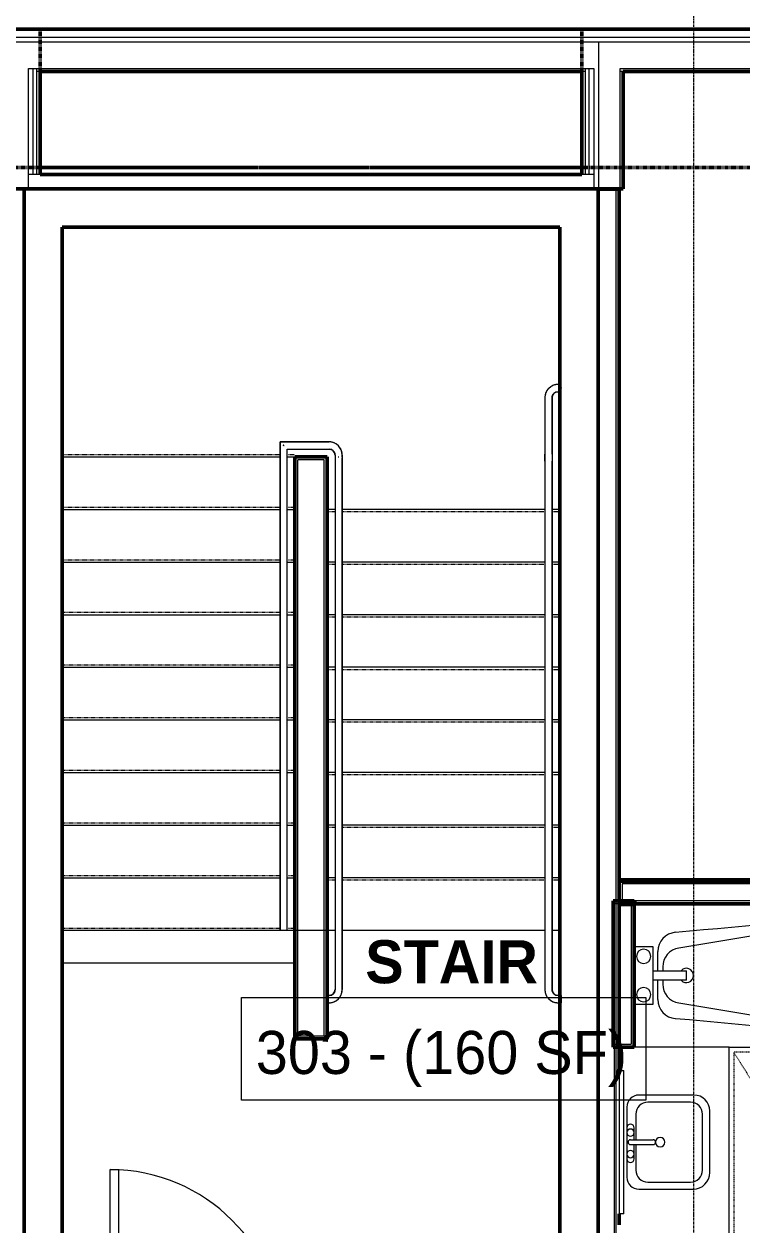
# Model space of a CAD drawing. Header units: inches. Extents: x -4218 to -1830, y 9767 to 12426.
# Drawn here: x -2640.3 to -2490.3, y 11868.6 to 12119.7 of the extents above; entities that cross this region are included whole.
import ezdxf

# ---------------------------------------------------------------- set-up
doc = ezdxf.new("R2010")
doc.units = ezdxf.units.IN
doc.header["$MEASUREMENT"] = 0
for name, pattern in [('Dash', [0.25, 0.125, -0.125]), ('Dash 1_16_', [0.125, 0.0625, -0.0625]), ('Grid Line 1_2_', [0.875, 0.5, -0.125, 0.125, -0.125]), ('Overhead 1_16_', [0.101562, 0.0625, -0.039062])]:
    doc.linetypes.add(name, pattern=pattern)
for name, color, linetype, lineweight in [('0-1', 7, 'Continuous', 5), ('0-2', 253, 'Continuous', 9), ('0-3', 7, 'Continuous', 9), ('A-AREA-IDEN', 2, 'Continuous', 9), ('A-DOOR-1', 7, 'Continuous', 9), ('A-DOOR-2', 50, 'Continuous', 20), ('A-DOOR-FRAM-1', 50, 'Continuous', 20), ('A-FLOR-2', 252, 'Continuous', 9), ('A-FLOR-3', 7, 'Continuous', 9), ('A-FLOR-4', 254, 'Continuous', 9), ('A-FLOR-5', 192, 'Continuous', 9), ('A-FLOR-HRAL-1', 7, 'Continuous', 9), ('A-FLOR-HRAL-2', 252, 'Continuous', 9), ('A-GENM-HDLN-1', 7, 'Dash', 9), ('A-WALL', 113, 'Continuous', 13), ('A-WALL-1', 250, 'Continuous', 50), ('A-WALL-2', 10, 'Continuous', 13), ('A-WALL-3', 254, 'Continuous', 9), ('A-WALL-4', 253, 'Continuous', 9), ('A-WALL-5', 252, 'Continuous', 9), ('A-WALL-6', 7, 'Continuous', 9), ('A-WALL-9', 113, 'Continuous', 50), ('C-PROP-LINE-1', 91, 'Dash 1_16_', 50), ('I-WALL-1', 250, 'Continuous', 50), ('P-SANR-FIXT-1', 7, 'Continuous', 9), ('P-SANR-FIXT-2', 253, 'Continuous', 9), ('P-SANR-FIXT-3', 252, 'Continuous', 9), ('Q-CASE-1', 252, 'Continuous', 9), ('Q-CASE-2', 7, 'Continuous', 9), ('Q-CASE-3', 253, 'Continuous', 9), ('Q-CASE-5', 254, 'Continuous', 9), ('S-GRID-1', 1, 'Grid Line 1_2_', 9), ('S-STRS-1', 252, 'Continuous', 9), ('S-STRS-2', 253, 'Continuous', 9), ('S-STRS-3', 7, 'Continuous', 9), ('S-STRS-4', 7, 'Overhead 1_16_', 9), ('S-STRS-5', 252, 'Overhead 1_16_', 9)]:
    doc.layers.add(name, color=color, linetype=linetype, lineweight=lineweight)
doc.styles.add('Century Gothic', font='ufonts.com_century-gothic.ttf', dxfattribs={"height": 9})
doc.styles.add('Century Gothic_B', font='GOTHICB.TTF', dxfattribs={"height": 9})

# ---------------------------------------------------------------- blocks, each defined once
blk = doc.blocks.new('Bath Tub - Maestro - 60_x30_-V3-BACKGROUND - 3RD FLOOR')
at = {"layer": 'P-SANR-FIXT-1'}
for p, q in [((60, -30), (60, 0)), ((35, -5), (9.35, -9.26)), ((35, -3.5), (51, -3.5)), ((35, -5), (35, -3.5)), ((43, -5), (35, -5)), ((4, -9), (0, -9)), ((4, -14), (4, -9)), ((5, -14), (5, -9.96)), ((57, -9.5), (57, -20.5)), ((49, -19), (49, -11)), ((4, -16), (4, -14)), ((4, -14), (10.94, -14)), ((6, -13.2), (6, -14)), ((10.94, -16), (10.94, -14)), ((4, -21), (4, -16)), ((10.94, -16), (4, -16)), ((5, -20.04), (5, -16)), ((6, -16), (6, -16.8)), ((0, -21), (4, -21)), ((9.35, -20.74), (35, -25)), ((35, -25), (35, -26.5)), ((35, -25), (43, -25)), ((51, -26.5), (35, -26.5)), ((19.88, -30), (60, -30))]:
    blk.add_line(p, q, dxfattribs=at)
at = {"layer": 'P-SANR-FIXT-1', "flags": 128}
for points in [[(8.63, -5.97), (11.56, -5.7), (14.49, -5.42), (17.42, -5.15), (20.35, -4.87), (23.28, -4.6), (26.21, -4.32), (29.14, -4.05), (32.07, -3.77), (35, -3.5)], [(35, -26.5), (32.07, -26.23), (29.14, -25.95), (26.21, -25.68), (23.28, -25.4), (20.35, -25.13), (17.42, -24.85), (14.49, -24.58), (11.56, -24.3), (8.63, -24.03)]]:
    blk.add_lwpolyline(points, dxfattribs=at)
at = {"layer": 'P-SANR-FIXT-1'}
for centre, radius, start, end in [((43, -11), 6, 360, 90), ((51, -9.5), 6, 0, 90), ((9, -9.96), 4, 95.3558, 180), ((2, -11), 1.5, 0, 180), ((10, -13.2), 4, 99.4223, 180), ((2, -11), 1.5, 180, 360), ((10.94, -15), 1.5, 0, 137.9289), ((10.94, -15), 1.5, 222.0711, 360), ((2, -19), 1.5, 0, 180), ((10, -16.8), 4, 180, 260.5777), ((2, -19), 1.5, 180, 360), ((9, -20.04), 4, 180, 264.6442), ((43, -19), 6, 270, 0), ((51, -20.5), 6, 270, 0)]:
    blk.add_arc(centre, radius, start, end, dxfattribs=at)
at = {"layer": 'P-SANR-FIXT-2'}
blk.add_line((0, -9), (0, -21), dxfattribs=at)
at = {"layer": 'P-SANR-FIXT-3'}
for p, q in [((60, 0), (0, 0)), ((0, 0), (0, -9)), ((0, -9), (0, -21)), ((0, -21), (0, -30))]:
    blk.add_line(p, q, dxfattribs=at)
blk = doc.blocks.new('Bath Vanity - Bath Vanity 72_-V4-BACKGROUND - 3RD FLOOR')
at = {"layer": 'Q-CASE-1'}
for p, q in [((36.74, 0), (-35.26, 0)), ((-35.26, 0), (-35.26, -1)), ((36.74, -3.5), (36.74, -1)), ((36.74, -4.12), (36.74, -3.52))]:
    blk.add_line(p, q, dxfattribs=at)
at = {"layer": 'Q-CASE-2'}
for p, q in [((-35.26, -1), (-35.26, -24)), ((36.74, -24), (36.74, -4.12)), ((-35.26, -24), (36.74, -24))]:
    blk.add_line(p, q, dxfattribs=at)
at = {"layer": 'Q-CASE-3'}
blk.add_line((36.74, -1), (36.74, 0), dxfattribs=at)
blk = doc.blocks.new('ADA Clearances - 30_x48_-3054095-BACKGROUND - 3RD FLOOR')
at = {"layer": 'A-GENM-HDLN-1'}
for p, q in [((15, -24), (-15, 24)), ((-15, -24), (15, 24)), ((15, 24), (-15, 24)), ((-15, 24), (-15, -24)), ((15, -24), (15, 24)), ((-15, -24), (15, -24))]:
    blk.add_line(p, q, dxfattribs=at)
blk = doc.blocks.new('M_Sink Vanity-Square - 500 x 440mm-1352614-BACKGROUND - 3RD FLOOR')
at = {"layer": 'P-SANR-FIXT-1'}
for p, q in [((7.96, 7.09), (-6.72, 7.09)), ((7.96, 7.09), (-6.72, 7.09)), ((0.12, 5.22), (-5.22, 5.22)), ((3.62, 7.09), (-2.88, 7.09)), ((-2.88, 5.59), (0.12, 5.59)), ((0.12, 6.33), (0.12, 1.59)), ((1.12, 6.33), (1.12, 1.59)), ((1.12, 5.59), (3.62, 5.59)), ((6.46, 5.22), (1.12, 5.22)), ((-9.22, 4.59), (-9.22, -6.73)), ((-9.22, 4.59), (-9.22, -6.73)), ((-7.72, 2.72), (-7.72, -6.23)), ((8.96, -6.23), (8.96, 2.72)), ((10.46, -6.91), (10.46, 4.59)), ((10.46, -6.91), (10.46, 4.59)), ((-5.22, -8.73), (6.46, -8.73)), ((-5.72, -10.23), (7.14, -10.23)), ((-5.72, -10.23), (7.14, -10.23))]:
    blk.add_line(p, q, dxfattribs=at)
for centre, radius, start, end in [((-6.72, 4.59), 2.5, 90, 180), ((-6.72, 4.59), 2.5, 90, 180), ((-5.22, 2.72), 2.5, 90, 180), ((-2.88, 6.34), 0.75, 90, 270), ((-1.88, 6.34), 0.75, 360, 180), ((-1.88, 6.34), 0.75, 180, 0), ((0.62, 6.33), 0.5, 360, 180), ((2.62, 6.34), 0.75, 360, 180), ((2.62, 6.34), 0.75, 180, 360), ((3.62, 6.34), 0.75, 270, 90), ((6.46, 2.72), 2.5, 0, 90), ((7.96, 4.59), 2.5, 0, 90), ((7.96, 4.59), 2.5, 360, 90), ((0.62, 0.13), 1, 360, 180), ((0.62, 0.13), 1, 180, 0), ((0.62, 1.59), 0.5, 180, 0), ((-5.72, -6.73), 3.5, 180, 270), ((-5.72, -6.73), 3.5, 180, 270), ((-5.22, -6.23), 2.5, 180, 270), ((6.46, -6.23), 2.5, 270, 0), ((7.14, -6.91), 3.32, 270, 360), ((7.14, -6.91), 3.32, 270, 0)]:
    blk.add_arc(centre, radius, start, end, dxfattribs=at)
blk = doc.blocks.new('Basic Wall _ INT - W4BØF - _5_8 GYP - 2X4 WOOD_BATT_ - 5_8 GYP_ - ___-2694719-BACKGROUND - 3RD FLOOR')
at = {"layer": 'A-WALL-4'}
for p, q in [((-2508.87, 11940.94), (-2508.87, 11940.88)), ((-2508.87, 11940.88), (-2508.87, 11940.73)), ((-2508.87, 11940.73), (-2508.87, 11940.66)), ((-2508.87, 11940.55), (-2508.87, 11940.52)), ((-2441.12, 11940.52), (-2438.12, 11940.52)), ((-2404.12, 11940.52), (-2401.12, 11940.52)), ((-2389.37, 11940.88), (-2394.12, 11940.88)), ((-2394.12, 11940.52), (-2389.37, 11940.52))]:
    blk.add_line(p, q, dxfattribs=at)
at = {"layer": 'A-WALL-5'}
for p, q in [((-2441.12, 11940.88), (-2508.87, 11940.88)), ((-2508.87, 11940.52), (-2441.12, 11940.52)), ((-2395.12, 11940.88), (-2401.12, 11940.88)), ((-2401.12, 11940.52), (-2395.12, 11940.52)), ((-2389.37, 11940.94), (-2394.12, 11940.94)), ((-2390, 11940.65), (-2394.1, 11940.65)), ((-2389.37, 11940.65), (-2389.97, 11940.65)), ((-2352.3, 11940.88), (-2388.37, 11940.88)), ((-2388.37, 11940.52), (-2352.3, 11940.52)), ((-2352.3, 11940.88), (-2352.3, 11940.94)), ((-2352.3, 11940.73), (-2352.3, 11940.88)), ((-2352.3, 11940.66), (-2352.3, 11940.73)), ((-2352.3, 11940.52), (-2352.3, 11940.55))]:
    blk.add_line(p, q, dxfattribs=at)
at = {"layer": 'A-WALL-6'}
for p, q in [((-2508.87, 11940.65), (-2508.87, 11940.94)), ((-2441.12, 11940.94), (-2508.87, 11940.94)), ((-2441.12, 11940.65), (-2508.87, 11940.65)), ((-2508.87, 11940.57), (-2508.87, 11940.65)), ((-2508.87, 11940.52), (-2508.87, 11940.57)), ((-2395.12, 11940.94), (-2401.12, 11940.94)), ((-2395.12, 11940.65), (-2401.12, 11940.65)), ((-2352.3, 11940.94), (-2388.37, 11940.94)), ((-2352.3, 11940.65), (-2388.37, 11940.65)), ((-2352.3, 11940.94), (-2352.3, 11940.65)), ((-2352.3, 11940.65), (-2352.3, 11940.57)), ((-2352.3, 11940.57), (-2352.3, 11940.52))]:
    blk.add_line(p, q, dxfattribs=at)
blk = doc.blocks.new('BATHROOM MIRROR - BATHROOM MIRROR 30_-3124767-BACKGROUND - 3RD FLOOR')
at = {"layer": 'Q-CASE-2'}
for p, q in [((15.74, 24), (-14.26, 24)), ((-14.26, 23), (-14.26, 24)), ((-14.26, 23), (15.74, 23)), ((15.74, 24), (15.74, 23))]:
    blk.add_line(p, q, dxfattribs=at)
at = {"layer": 'Q-CASE-5'}
blk.add_line((12.74, 24), (-11.26, 24), dxfattribs=at)
blk = doc.blocks.new('Basic Wall _ INT - W4FØF - INT - _5_8 GYP - 2X4 WOOD_BATT__ - ___-3105977-BACKGROUND - 3RD FLOOR')
at = {"layer": 'A-WALL-3'}
for p, q in [((-2512.8, 11936.4), (-2512.82, 11936.4)), ((-2512.62, 11936.4), (-2512.68, 11936.4)), ((-2512.47, 11936.4), (-2512.62, 11936.4)), ((-2512.41, 11936.4), (-2512.47, 11936.4))]:
    blk.add_line(p, q, dxfattribs=at)
at = {"layer": 'A-WALL-4'}
for p, q in [((-2512.82, 11936.4), (-2512.78, 11936.4)), ((-2512.82, 11936.4), (-2512.82, 11935.77)), ((-2512.78, 11936.4), (-2512.7, 11936.4)), ((-2512.7, 11936.4), (-2512.41, 11936.4)), ((-2512.47, 11935.77), (-2512.47, 11936.4))]:
    blk.add_line(p, q, dxfattribs=at)
at = {"layer": 'A-WALL-5'}
for p, q in [((-2512.7, 11935.77), (-2512.7, 11936.4)), ((-2512.41, 11935.77), (-2512.41, 11936.4))]:
    blk.add_line(p, q, dxfattribs=at)
blk = doc.blocks.new('Basic Wall _ INT - W4BØF - _5_8 GYP - 2X4 WOOD_BATT_ - 5_8 GYP_ - ___-3119907-BACKGROUND - 3RD FLOOR')
at = {"layer": 'A-WALL-4'}
for p, q in [((-2515.95, 11940.94), (-2515.95, 11940.88)), ((-2515.95, 11940.88), (-2515.95, 11940.73)), ((-2515.95, 11940.73), (-2515.95, 11940.66)), ((-2515.95, 11940.55), (-2515.95, 11940.52)), ((-2508.87, 11940.88), (-2508.87, 11940.94)), ((-2508.87, 11940.73), (-2508.87, 11940.88)), ((-2508.87, 11940.66), (-2508.87, 11940.73)), ((-2508.87, 11940.52), (-2508.87, 11940.55))]:
    blk.add_line(p, q, dxfattribs=at)
at = {"layer": 'A-WALL-5'}
for p, q in [((-2515.95, 11940.65), (-2515.95, 11940.94)), ((-2508.87, 11940.88), (-2515.95, 11940.88)), ((-2515.95, 11940.57), (-2515.95, 11940.65)), ((-2515.95, 11940.52), (-2515.95, 11940.57)), ((-2515.95, 11940.52), (-2508.87, 11940.52))]:
    blk.add_line(p, q, dxfattribs=at)
at = {"layer": 'A-WALL-6'}
for p, q in [((-2508.87, 11940.94), (-2515.95, 11940.94)), ((-2508.87, 11940.65), (-2515.95, 11940.65)), ((-2508.87, 11940.94), (-2508.87, 11940.65)), ((-2508.87, 11940.65), (-2508.87, 11940.57)), ((-2508.87, 11940.57), (-2508.87, 11940.52))]:
    blk.add_line(p, q, dxfattribs=at)
blk = doc.blocks.new('Basic Wall _ INT - W4BØF - _5_8 GYP - 2X4 WOOD_BATT_ - 5_8 GYP_ - ___-3119908-BACKGROUND - 3RD FLOOR')
at = {"layer": 'A-WALL-3'}
for p, q in [((-2515.95, 11935.77), (-2515.95, 11935.75)), ((-2515.95, 11935.77), (-2513.45, 11935.77)), ((-2515.95, 11935.63), (-2515.95, 11935.57)), ((-2515.95, 11935.57), (-2515.95, 11935.42)), ((-2515.95, 11935.42), (-2515.95, 11935.36))]:
    blk.add_line(p, q, dxfattribs=at)
at = {"layer": 'A-WALL-4'}
for p, q in [((-2515.95, 11935.73), (-2515.95, 11935.77)), ((-2515.95, 11935.71), (-2515.95, 11935.73)), ((-2515.95, 11935.67), (-2515.95, 11935.71)), ((-2515.95, 11935.65), (-2515.95, 11935.67)), ((-2515.95, 11935.48), (-2515.95, 11935.65)), ((-2515.95, 11935.36), (-2515.95, 11935.48)), ((-2513.45, 11935.42), (-2515.95, 11935.42)), ((-2513.43, 11935.77), (-2512.84, 11935.77)), ((-2512.84, 11935.42), (-2513.43, 11935.42))]:
    blk.add_line(p, q, dxfattribs=at)
at = {"layer": 'A-WALL-5'}
for p, q in [((-2515.95, 11935.65), (-2513.45, 11935.65)), ((-2513.45, 11935.36), (-2515.95, 11935.36)), ((-2513.43, 11935.65), (-2512.84, 11935.65)), ((-2512.85, 11935.36), (-2513.43, 11935.36))]:
    blk.add_line(p, q, dxfattribs=at)
blk = doc.blocks.new('CTR - 1st Phase - Unit Layouts_rvt-1-BACKGROUND - 3RD FLOOR')
at = {"layer": 'A-WALL-1'}
for p, q in [((-2508.87, 11940.52), (-2515.95, 11940.52)), ((-2515.95, 11940.52), (-2515.95, 11939.9)), ((-2515.95, 11939.9), (-2515.95, 11936.4)), ((-2438.12, 11940.52), (-2508.87, 11940.52)), ((-2516.95, 11936.4), (-2517.2, 11936.4)), ((-2517.2, 11936.4), (-2517.2, 11905.77)), ((-2513.45, 11936.4), (-2516.95, 11936.4)), ((-2515.95, 11936.4), (-2515.95, 11935.77)), ((-2515.95, 11935.77), (-2508.87, 11935.77)), ((-2512.82, 11936.4), (-2513.45, 11936.4)), ((-2512.82, 11905.77), (-2512.82, 11936.4)), ((-2508.87, 11935.77), (-2451.57, 11935.77)), ((-2517.2, 11905.77), (-2516.95, 11905.77)), ((-2516.95, 11905.77), (-2513.45, 11905.77)), ((-2513.45, 11905.77), (-2512.82, 11905.77))]:
    blk.add_line(p, q, dxfattribs=at)
at = {"layer": 'A-WALL-2'}
for p, q in [((-2515.32, 11939.9), (-2515.32, 11936.4)), ((-2508.87, 11939.9), (-2515.32, 11939.9)), ((-2438.12, 11939.9), (-2508.87, 11939.9)), ((-2516.95, 11935.77), (-2516.95, 11936.4)), ((-2516.95, 11936.4), (-2516.95, 11935.77)), ((-2513.45, 11935.77), (-2516.95, 11935.77)), ((-2516.95, 11935.77), (-2516.95, 11906.4)), ((-2508.87, 11936.4), (-2515.32, 11936.4)), ((-2513.45, 11935.77), (-2513.45, 11906.4)), ((-2450.95, 11936.4), (-2508.87, 11936.4)), ((-2516.95, 11906.4), (-2513.45, 11906.4)), ((-2516.95, 11905.77), (-2516.95, 11906.4)), ((-2516.95, 11906.4), (-2516.95, 11905.77))]:
    blk.add_line(p, q, dxfattribs=at)
at = {"layer": 'A-WALL-3'}
for p, q in [((-2515.95, 11936.4), (-2513.45, 11936.4)), ((-2515.95, 11935.77), (-2515.95, 11936.4)), ((-2515.95, 11935.77), (-2513.45, 11935.77)), ((-2513.43, 11936.4), (-2512.82, 11936.4)), ((-2513.43, 11935.77), (-2512.84, 11935.77)), ((-2512.82, 11935.77), (-2512.82, 11936.4))]:
    blk.add_line(p, q, dxfattribs=at)
at = {"layer": 'A-WALL-4'}
for p, q in [((-2515.95, 11936.4), (-2515.95, 11940.52)), ((-2508.87, 11940.52), (-2515.95, 11940.52)), ((-2441.12, 11940.52), (-2508.87, 11940.52)), ((-2517.2, 11936.4), (-2515.95, 11936.4)), ((-2517.2, 11936.4), (-2517.2, 11905.77)), ((-2516.95, 11905.77), (-2517.2, 11905.77))]:
    blk.add_line(p, q, dxfattribs=at)
at = {"layer": '0-2'}
for name, p in [('Basic Wall _ INT - W4BØF - _5_8 GYP - 2X4 WOOD_BATT_ - 5_8 GYP_ - ___-3119907-BACKGROUND - 3RD FLOOR', (0, 0)), ('Basic Wall _ INT - W4BØF - _5_8 GYP - 2X4 WOOD_BATT_ - 5_8 GYP_ - ___-2694719-BACKGROUND - 3RD FLOOR', (0, 0)), ('Basic Wall _ INT - W4BØF - _5_8 GYP - 2X4 WOOD_BATT_ - 5_8 GYP_ - ___-3119908-BACKGROUND - 3RD FLOOR', (0, 0)), ('Basic Wall _ INT - W4FØF - INT - _5_8 GYP - 2X4 WOOD_BATT__ - ___-3105977-BACKGROUND - 3RD FLOOR', (0, 0)), ('Bath Tub - Maestro - 60_x30_-V3-BACKGROUND - 3RD FLOOR', (-2512.82, 11935.77))]:
    blk.add_blockref(name, p, dxfattribs=at)
for name, p, rotation in [('Bath Vanity - Bath Vanity 72_-V4-BACKGROUND - 3RD FLOOR', (-2516.95, 11869.04), 90.0000000000076), ('ADA Clearances - 30_x48_-3054095-BACKGROUND - 3RD FLOOR', (-2477, 11880.77), 180), ('BATHROOM MIRROR - BATHROOM MIRROR 30_-3124767-BACKGROUND - 3RD FLOOR', (-2491.95, 11885.2), 89.99999999995832), ('M_Sink Vanity-Square - 500 x 440mm-1352614-BACKGROUND - 3RD FLOOR', (-2507.23, 11885.31), 89.99999999995289)]:
    blk.add_blockref(name, p, dxfattribs=dict(at, rotation=rotation))
blk = doc.blocks.new('CTR - 1st Phase - Common Walls_rvt-1-BACKGROUND - 3RD FLOOR')
at = {"layer": 'A-WALL-1'}
for p, q in [((-2520.32, 12085.15), (-2520.32, 11837.19)), ((-2515.95, 12085.15), (-2520.32, 12085.15)), ((-2515.95, 11900.94), (-2515.95, 12085.15)), ((-2515.95, 11868.62), (-2515.95, 11870.94))]:
    blk.add_line(p, q, dxfattribs=at)
at = {"layer": 'A-WALL-2'}
for p, q in [((-2520.07, 11837.19), (-2520.07, 12085.15)), ((-2516.57, 11837.19), (-2516.57, 12085.15))]:
    blk.add_line(p, q, dxfattribs=at)
at = {"layer": 'A-WALL-3'}
for p, q in [((-2515.95, 11935.77), (-2515.95, 11936.4)), ((-2515.95, 11935.36), (-2515.95, 11935.63))]:
    blk.add_line(p, q, dxfattribs=at)
at = {"layer": 'A-WALL-4'}
for p, q in [((-2520.32, 12085.15), (-2520.32, 11837.19)), ((-2515.95, 11940.67), (-2515.95, 11940.94)), ((-2515.95, 11936.4), (-2515.95, 11940.52)), ((-2515.95, 11905.77), (-2515.95, 11935.36))]:
    blk.add_line(p, q, dxfattribs=at)
at = {"layer": 'A-WALL-5'}
for p in [(-2520.32, 12085.15), (-2515.95, 11940.94)]:
    blk.add_line(p, (-2515.95, 12085.15), dxfattribs=at)
blk = doc.blocks.new('HOLLOW METAL - STAIR DOOR 3-0 x 6-8-2453425-BACKGROUND - 3RD FLOOR')
at = {"layer": 'A-DOOR-1'}
blk.add_arc((18, -3.25), 36, 180, 270, dxfattribs=at)
at = {"layer": 'A-DOOR-2'}
for p, q in [((16.25, -3.25), (18, -3.25)), ((16.25, -39.25), (16.25, -3.25)), ((18, -3.25), (18, -39.25)), ((18, -39.25), (16.25, -39.25))]:
    blk.add_line(p, q, dxfattribs=at)
at = {"layer": 'A-DOOR-FRAM-1'}
for p, q in [((-20, 2.5), (-18, 2.5)), ((-20, -3.25), (-20, 2.5)), ((-18, 2.5), (-18, 0.5625)), ((-18, 0.5625), (-17.375, 0.5625)), ((-17.375, 0.5625), (-17.375, -1.3125)), ((17.375, 0.5625), (18, 0.5625)), ((17.375, -1.3125), (17.375, 0.5625)), ((18, 2.5), (20, 2.5)), ((18, 0.5625), (18, 2.5)), ((20, 2.5), (20, -3.25)), ((-18, -1.3125), (-18, -3.25)), ((-17.375, -1.3125), (-18, -1.3125)), ((18, -1.3125), (17.375, -1.3125)), ((18, -3.25), (18, -1.3125)), ((-18, -3.25), (-20, -3.25)), ((20, -3.25), (18, -3.25))]:
    blk.add_line(p, q, dxfattribs=at)
blk = doc.blocks.new('Top Rail Type - Top Rail_Internal_-2421829-BACKGROUND - 3RD FLOOR')
at = {"layer": 'A-FLOR-HRAL-1'}
for p, q in [((-2586.82, 12032.31), (-2586.82, 12029.77)), ((-2576.57, 12032.31), (-2586.82, 12032.31)), ((-2585.32, 12029.77), (-2585.32, 12030.81)), ((-2585.32, 12030.81), (-2576.57, 12030.81)), ((-2586.82, 12029.1), (-2586.82, 11930.19)), ((-2585.32, 11930.19), (-2585.32, 12029.1)), ((-2575.32, 12029.56), (-2575.32, 12029.17)), ((-2575.32, 12028.97), (-2575.32, 12017.79)), ((-2573.82, 12029.17), (-2573.82, 12029.56)), ((-2573.82, 12017.79), (-2573.82, 12028.97)), ((-2575.32, 12017.79), (-2575.32, 11930.28)), ((-2573.82, 11930.28), (-2573.82, 12017.79)), ((-2575.32, 11929.61), (-2575.32, 11917.81)), ((-2573.82, 11917.81), (-2573.82, 11929.61)), ((-2576.57, 11916.56), (-2576.95, 11916.56)), ((-2576.95, 11915.06), (-2576.57, 11915.06))]:
    blk.add_line(p, q, dxfattribs=at)
at = {"layer": 'A-FLOR-HRAL-1', "flags": 128}
for points in [[(-2573.82, 12029.56), (-2573.83, 12029.67), (-2573.83, 12029.78), (-2573.84, 12029.89), (-2573.86, 12030), (-2573.88, 12030.11), (-2573.9, 12030.22), (-2573.93, 12030.32), (-2573.96, 12030.43), (-2574, 12030.53), (-2574.04, 12030.64), (-2574.09, 12030.74), (-2574.13, 12030.83), (-2574.19, 12030.93), (-2574.24, 12031.03), (-2574.3, 12031.12), (-2574.37, 12031.21), (-2574.44, 12031.29), (-2574.51, 12031.38), (-2574.58, 12031.46), (-2574.66, 12031.54), (-2574.74, 12031.61), (-2574.82, 12031.68), (-2574.91, 12031.75), (-2575, 12031.82), (-2575.09, 12031.88), (-2575.18, 12031.94), (-2575.28, 12031.99), (-2575.38, 12032.04), (-2575.48, 12032.09), (-2575.58, 12032.13), (-2575.68, 12032.17), (-2575.79, 12032.2), (-2575.89, 12032.23), (-2576, 12032.25), (-2576.11, 12032.27), (-2576.22, 12032.29), (-2576.32, 12032.3), (-2576.43, 12032.31), (-2576.54, 12032.31), (-2576.57, 12032.31)], [(-2576.57, 12030.81), (-2576.52, 12030.81), (-2576.47, 12030.81), (-2576.42, 12030.81), (-2576.37, 12030.8), (-2576.33, 12030.79), (-2576.28, 12030.78), (-2576.23, 12030.77), (-2576.18, 12030.75), (-2576.13, 12030.73), (-2576.09, 12030.72), (-2576.04, 12030.7), (-2576, 12030.67), (-2575.95, 12030.65), (-2575.91, 12030.62), (-2575.87, 12030.6), (-2575.83, 12030.57), (-2575.79, 12030.54), (-2575.75, 12030.5), (-2575.71, 12030.47), (-2575.68, 12030.44), (-2575.64, 12030.4), (-2575.61, 12030.36), (-2575.58, 12030.32), (-2575.55, 12030.28), (-2575.52, 12030.24), (-2575.5, 12030.2), (-2575.47, 12030.15), (-2575.45, 12030.11), (-2575.43, 12030.06), (-2575.41, 12030.02), (-2575.39, 12029.97), (-2575.38, 12029.92), (-2575.36, 12029.87), (-2575.35, 12029.83), (-2575.34, 12029.78), (-2575.33, 12029.73), (-2575.33, 12029.68), (-2575.33, 12029.63), (-2575.32, 12029.58), (-2575.32, 12029.56)], [(-2586.82, 12029.77), (-2586.82, 12029.72), (-2586.82, 12029.67), (-2586.82, 12029.62), (-2586.82, 12029.57), (-2586.82, 12029.52), (-2586.82, 12029.47), (-2586.82, 12029.42), (-2586.82, 12029.37), (-2586.82, 12029.33), (-2586.82, 12029.28), (-2586.82, 12029.24), (-2586.82, 12029.19), (-2586.82, 12029.15), (-2586.82, 12029.1), (-2586.82, 12029.1)], [(-2585.32, 12029.1), (-2585.32, 12029.14), (-2585.32, 12029.19), (-2585.32, 12029.23), (-2585.32, 12029.28), (-2585.32, 12029.32), (-2585.32, 12029.37), (-2585.32, 12029.42), (-2585.32, 12029.47), (-2585.32, 12029.52), (-2585.32, 12029.56), (-2585.32, 12029.61), (-2585.32, 12029.66), (-2585.32, 12029.71), (-2585.32, 12029.76), (-2585.32, 12029.77)], [(-2575.32, 11930.28), (-2575.32, 11930.24), (-2575.32, 11930.19), (-2575.32, 11930.15), (-2575.32, 11930.1), (-2575.32, 11930.05), (-2575.32, 11930.01), (-2575.32, 11929.96), (-2575.32, 11929.91), (-2575.32, 11929.86), (-2575.32, 11929.81), (-2575.32, 11929.76), (-2575.32, 11929.71), (-2575.32, 11929.66), (-2575.32, 11929.61), (-2575.32, 11929.61)], [(-2573.82, 11929.61), (-2573.82, 11929.66), (-2573.82, 11929.71), (-2573.82, 11929.76), (-2573.82, 11929.81), (-2573.82, 11929.86), (-2573.82, 11929.91), (-2573.82, 11929.96), (-2573.82, 11930), (-2573.82, 11930.05), (-2573.82, 11930.1), (-2573.82, 11930.14), (-2573.82, 11930.19), (-2573.82, 11930.23), (-2573.82, 11930.27), (-2573.82, 11930.28)], [(-2576.57, 11915.06), (-2576.46, 11915.07), (-2576.35, 11915.07), (-2576.24, 11915.08), (-2576.14, 11915.1), (-2576.03, 11915.12), (-2575.92, 11915.14), (-2575.81, 11915.17), (-2575.71, 11915.2), (-2575.6, 11915.24), (-2575.5, 11915.28), (-2575.4, 11915.33), (-2575.3, 11915.38), (-2575.21, 11915.43), (-2575.11, 11915.48), (-2575.02, 11915.54), (-2574.93, 11915.61), (-2574.84, 11915.68), (-2574.76, 11915.75), (-2574.68, 11915.82), (-2574.6, 11915.9), (-2574.53, 11915.98), (-2574.45, 11916.06), (-2574.39, 11916.15), (-2574.32, 11916.24), (-2574.26, 11916.33), (-2574.2, 11916.42), (-2574.15, 11916.52), (-2574.1, 11916.62), (-2574.05, 11916.72), (-2574.01, 11916.82), (-2573.97, 11916.92), (-2573.94, 11917.03), (-2573.91, 11917.13), (-2573.88, 11917.24), (-2573.86, 11917.35), (-2573.85, 11917.46), (-2573.84, 11917.57), (-2573.83, 11917.67), (-2573.82, 11917.78), (-2573.82, 11917.81)], [(-2575.32, 11917.81), (-2575.32, 11917.76), (-2575.33, 11917.71), (-2575.33, 11917.66), (-2575.34, 11917.62), (-2575.35, 11917.57), (-2575.36, 11917.52), (-2575.37, 11917.47), (-2575.39, 11917.42), (-2575.4, 11917.37), (-2575.42, 11917.33), (-2575.44, 11917.28), (-2575.46, 11917.24), (-2575.49, 11917.19), (-2575.51, 11917.15), (-2575.54, 11917.11), (-2575.57, 11917.07), (-2575.6, 11917.03), (-2575.63, 11916.99), (-2575.67, 11916.95), (-2575.7, 11916.92), (-2575.74, 11916.88), (-2575.78, 11916.85), (-2575.82, 11916.82), (-2575.86, 11916.79), (-2575.9, 11916.76), (-2575.94, 11916.74), (-2575.98, 11916.71), (-2576.03, 11916.69), (-2576.07, 11916.67), (-2576.12, 11916.65), (-2576.17, 11916.63), (-2576.22, 11916.62), (-2576.26, 11916.6), (-2576.31, 11916.59), (-2576.36, 11916.58), (-2576.41, 11916.58), (-2576.46, 11916.57), (-2576.51, 11916.57), (-2576.56, 11916.56), (-2576.57, 11916.56)]]:
    blk.add_lwpolyline(points, dxfattribs=at)
at = {"layer": 'A-FLOR-HRAL-1'}
blk.add_open_spline([(-2585.98, 12031.47), (-2586, 12031.49), (-2586.03, 12031.52), (-2586.07, 12031.56), (-2586.12, 12031.61), (-2586.15, 12031.64), (-2586.17, 12031.66)], degree=3, knots=[0.46086968, 0.46086968, 0.46086968, 0.46086968, 0.47916667, 0.5, 0.52083333, 0.53913032, 0.53913032, 0.53913032, 0.53913032], dxfattribs=at)
blk.add_open_spline([(-2574.65, 12029.19), (-2574.63, 12029.19), (-2574.57, 12029.19), (-2574.52, 12029.19), (-2574.5, 12029.19)], degree=3, dxfattribs=at)
at = {"layer": 'A-FLOR-HRAL-2'}
for p, q in [((-2576.95, 11916.56), (-2577.2, 11916.56)), ((-2577.2, 11915.72), (-2577.2, 11915.91)), ((-2577.2, 11915.06), (-2576.95, 11915.06))]:
    blk.add_line(p, q, dxfattribs=at)
blk = doc.blocks.new('Top Rail Type - Top Rail_Internal_-V196-BACKGROUND - 3RD FLOOR')
at = {"layer": 'A-FLOR-HRAL-1'}
for p, q in [((-2586.82, 12032.31), (-2576.57, 12032.31)), ((-2586.82, 12029.77), (-2586.82, 12032.31)), ((-2585.32, 12030.81), (-2576.57, 12030.81)), ((-2585.32, 12029.77), (-2585.32, 12030.81)), ((-2586.82, 12028.7), (-2586.82, 12029.77)), ((-2586.82, 11930.19), (-2586.82, 12028.7)), ((-2585.32, 12028.7), (-2585.32, 12029.77)), ((-2585.32, 11930.19), (-2585.32, 12028.7)), ((-2575.32, 12029.56), (-2575.32, 12029.19)), ((-2575.32, 12029.19), (-2575.32, 11930.68)), ((-2573.82, 12029.56), (-2573.82, 12029.19)), ((-2573.82, 12029.19), (-2573.82, 11930.68)), ((-2575.32, 11930.68), (-2575.32, 11929.61)), ((-2573.82, 11930.68), (-2573.82, 11929.61)), ((-2575.32, 11929.61), (-2575.32, 11917.81)), ((-2573.82, 11929.61), (-2573.82, 11917.81)), ((-2576.57, 11916.56), (-2576.95, 11916.56)), ((-2576.57, 11915.06), (-2576.95, 11915.06))]:
    blk.add_line(p, q, dxfattribs=at)
for centre, radius, start, end in [((-2576.57, 12029.56), 2.75, 0, 90), ((-2576.57, 12029.56), 1.25, 0, 90), ((-2576.57, 11917.81), 1.25, 270, 0), ((-2576.57, 11917.81), 2.75, 270, 0)]:
    blk.add_arc(centre, radius, start, end, dxfattribs=at)
at = {"layer": 'A-FLOR-HRAL-2'}
for p, q in [((-2577.2, 11915.06), (-2577.2, 11916.56)), ((-2576.95, 11916.56), (-2577.2, 11916.56)), ((-2576.95, 11915.06), (-2577.2, 11915.06))]:
    blk.add_line(p, q, dxfattribs=at)
blk = doc.blocks.new('Top Rail Type - Top Rail_Internal_-2421831-BACKGROUND - 3RD FLOOR')
at = {"layer": 'A-FLOR-HRAL-1'}
for p, q in [((-2528.32, 12044.31), (-2528.7, 12044.31)), ((-2528.7, 12042.81), (-2528.32, 12042.81)), ((-2531.45, 12041.56), (-2531.45, 12029.77)), ((-2529.95, 12029.77), (-2529.95, 12041.56)), ((-2531.45, 12028.3), (-2531.45, 12017.79)), ((-2529.95, 12017.79), (-2529.95, 12028.3)), ((-2531.45, 12017.79), (-2531.45, 11930.28)), ((-2529.95, 11930.28), (-2529.95, 12017.79)), ((-2531.45, 11929.61), (-2531.45, 11917.81)), ((-2529.95, 11917.81), (-2529.95, 11929.61)), ((-2528.32, 11916.56), (-2528.7, 11916.56)), ((-2528.7, 11915.06), (-2528.32, 11915.06))]:
    blk.add_line(p, q, dxfattribs=at)
at = {"layer": 'A-FLOR-HRAL-1', "flags": 128}
for points in [[(-2528.7, 12044.31), (-2528.81, 12044.31), (-2528.92, 12044.31), (-2529.03, 12044.29), (-2529.14, 12044.28), (-2529.25, 12044.26), (-2529.35, 12044.24), (-2529.46, 12044.21), (-2529.56, 12044.17), (-2529.67, 12044.14), (-2529.77, 12044.1), (-2529.87, 12044.05), (-2529.97, 12044), (-2530.07, 12043.95), (-2530.16, 12043.89), (-2530.25, 12043.83), (-2530.34, 12043.77), (-2530.43, 12043.7), (-2530.51, 12043.63), (-2530.59, 12043.56), (-2530.67, 12043.48), (-2530.75, 12043.4), (-2530.82, 12043.32), (-2530.89, 12043.23), (-2530.95, 12043.14), (-2531.01, 12043.05), (-2531.07, 12042.96), (-2531.12, 12042.86), (-2531.17, 12042.76), (-2531.22, 12042.66), (-2531.26, 12042.56), (-2531.3, 12042.46), (-2531.33, 12042.35), (-2531.36, 12042.25), (-2531.39, 12042.14), (-2531.41, 12042.03), (-2531.43, 12041.92), (-2531.44, 12041.81), (-2531.45, 12041.7), (-2531.45, 12041.59), (-2531.45, 12041.56)], [(-2529.95, 12041.56), (-2529.95, 12041.61), (-2529.94, 12041.66), (-2529.94, 12041.71), (-2529.93, 12041.76), (-2529.92, 12041.81), (-2529.91, 12041.86), (-2529.9, 12041.91), (-2529.89, 12041.96), (-2529.87, 12042), (-2529.85, 12042.05), (-2529.83, 12042.1), (-2529.81, 12042.14), (-2529.78, 12042.19), (-2529.76, 12042.23), (-2529.73, 12042.27), (-2529.7, 12042.31), (-2529.67, 12042.35), (-2529.64, 12042.39), (-2529.6, 12042.43), (-2529.57, 12042.46), (-2529.53, 12042.5), (-2529.5, 12042.53), (-2529.46, 12042.56), (-2529.42, 12042.59), (-2529.37, 12042.62), (-2529.33, 12042.64), (-2529.29, 12042.67), (-2529.24, 12042.69), (-2529.2, 12042.71), (-2529.15, 12042.73), (-2529.1, 12042.75), (-2529.06, 12042.76), (-2529.01, 12042.78), (-2528.96, 12042.79), (-2528.91, 12042.8), (-2528.86, 12042.8), (-2528.81, 12042.81), (-2528.76, 12042.81), (-2528.71, 12042.81), (-2528.7, 12042.81)], [(-2531.45, 12028.3), (-2531.45, 12028.39), (-2531.45, 12028.49), (-2531.45, 12028.59), (-2531.45, 12028.69), (-2531.45, 12028.79), (-2531.45, 12028.89), (-2531.45, 12029), (-2531.45, 12029.11), (-2531.45, 12029.21), (-2531.45, 12029.32), (-2531.45, 12029.43), (-2531.45, 12029.54), (-2531.45, 12029.65), (-2531.45, 12029.76), (-2531.45, 12029.77)], [(-2529.95, 12029.77), (-2529.95, 12029.66), (-2529.95, 12029.55), (-2529.95, 12029.44), (-2529.95, 12029.33), (-2529.95, 12029.22), (-2529.95, 12029.11), (-2529.95, 12029.01), (-2529.95, 12028.9), (-2529.95, 12028.8), (-2529.95, 12028.7), (-2529.95, 12028.6), (-2529.95, 12028.5), (-2529.95, 12028.4), (-2529.95, 12028.31), (-2529.95, 12028.3)], [(-2531.45, 11930.28), (-2531.45, 11930.24), (-2531.45, 11930.19), (-2531.45, 11930.15), (-2531.45, 11930.1), (-2531.45, 11930.05), (-2531.45, 11930.01), (-2531.45, 11929.96), (-2531.45, 11929.91), (-2531.45, 11929.86), (-2531.45, 11929.81), (-2531.45, 11929.76), (-2531.45, 11929.71), (-2531.45, 11929.66), (-2531.45, 11929.61), (-2531.45, 11929.61)], [(-2529.95, 11929.61), (-2529.95, 11929.66), (-2529.95, 11929.71), (-2529.95, 11929.76), (-2529.95, 11929.81), (-2529.95, 11929.86), (-2529.95, 11929.91), (-2529.95, 11929.96), (-2529.95, 11930), (-2529.95, 11930.05), (-2529.95, 11930.1), (-2529.95, 11930.14), (-2529.95, 11930.19), (-2529.95, 11930.23), (-2529.95, 11930.27), (-2529.95, 11930.28)], [(-2531.45, 11917.81), (-2531.45, 11917.7), (-2531.44, 11917.59), (-2531.43, 11917.49), (-2531.41, 11917.38), (-2531.39, 11917.27), (-2531.37, 11917.16), (-2531.34, 11917.05), (-2531.31, 11916.95), (-2531.27, 11916.85), (-2531.23, 11916.74), (-2531.19, 11916.64), (-2531.14, 11916.54), (-2531.09, 11916.45), (-2531.03, 11916.35), (-2530.97, 11916.26), (-2530.9, 11916.17), (-2530.84, 11916.09), (-2530.77, 11916), (-2530.69, 11915.92), (-2530.61, 11915.84), (-2530.53, 11915.77), (-2530.45, 11915.69), (-2530.36, 11915.63), (-2530.28, 11915.56), (-2530.18, 11915.5), (-2530.09, 11915.44), (-2529.99, 11915.39), (-2529.9, 11915.34), (-2529.8, 11915.29), (-2529.7, 11915.25), (-2529.59, 11915.21), (-2529.49, 11915.18), (-2529.38, 11915.15), (-2529.27, 11915.13), (-2529.17, 11915.1), (-2529.06, 11915.09), (-2528.95, 11915.08), (-2528.84, 11915.07), (-2528.73, 11915.06), (-2528.7, 11915.06)], [(-2528.7, 11916.56), (-2528.75, 11916.57), (-2528.8, 11916.57), (-2528.85, 11916.57), (-2528.9, 11916.58), (-2528.95, 11916.59), (-2529, 11916.6), (-2529.04, 11916.61), (-2529.09, 11916.63), (-2529.14, 11916.64), (-2529.19, 11916.66), (-2529.23, 11916.68), (-2529.28, 11916.71), (-2529.32, 11916.73), (-2529.36, 11916.76), (-2529.4, 11916.78), (-2529.45, 11916.81), (-2529.48, 11916.84), (-2529.52, 11916.87), (-2529.56, 11916.91), (-2529.6, 11916.94), (-2529.63, 11916.98), (-2529.66, 11917.02), (-2529.69, 11917.06), (-2529.72, 11917.1), (-2529.75, 11917.14), (-2529.78, 11917.18), (-2529.8, 11917.23), (-2529.82, 11917.27), (-2529.84, 11917.32), (-2529.86, 11917.36), (-2529.88, 11917.41), (-2529.9, 11917.46), (-2529.91, 11917.5), (-2529.92, 11917.55), (-2529.93, 11917.6), (-2529.94, 11917.65), (-2529.94, 11917.7), (-2529.95, 11917.75), (-2529.95, 11917.8), (-2529.95, 11917.81)]]:
    blk.add_lwpolyline(points, dxfattribs=at)
at = {"layer": 'A-FLOR-HRAL-2'}
for p, q in [((-2528.07, 12044.31), (-2528.32, 12044.31)), ((-2528.32, 12042.81), (-2528.07, 12042.81)), ((-2528.07, 12043.66), (-2528.07, 12043.51)), ((-2528.07, 11916.56), (-2528.32, 11916.56)), ((-2528.32, 11915.06), (-2528.07, 11915.06)), ((-2528.07, 11915.91), (-2528.07, 11915.72))]:
    blk.add_line(p, q, dxfattribs=at)
blk = doc.blocks.new('Top Rail Type - Top Rail_Internal_-V199-BACKGROUND - 3RD FLOOR')
at = {"layer": 'A-FLOR-HRAL-1'}
for p, q in [((-2528.32, 12044.31), (-2528.7, 12044.31)), ((-2528.32, 12042.81), (-2528.7, 12042.81)), ((-2531.45, 12041.56), (-2531.45, 12029.77)), ((-2529.95, 12041.56), (-2529.95, 12029.77)), ((-2531.45, 12029.77), (-2531.45, 12028.7)), ((-2531.45, 12028.7), (-2531.45, 11930.68)), ((-2529.95, 12029.77), (-2529.95, 12028.7)), ((-2529.95, 12028.7), (-2529.95, 11930.68)), ((-2531.45, 11930.68), (-2531.45, 11929.61)), ((-2529.95, 11930.68), (-2529.95, 11929.61)), ((-2531.45, 11929.61), (-2531.45, 11917.81)), ((-2529.95, 11929.61), (-2529.95, 11917.81)), ((-2528.7, 11916.56), (-2528.32, 11916.56)), ((-2528.7, 11915.06), (-2528.32, 11915.06))]:
    blk.add_line(p, q, dxfattribs=at)
for centre, radius, start, end in [((-2528.7, 12041.56), 2.75, 90, 180), ((-2528.7, 12041.56), 1.25, 90, 180), ((-2528.7, 11917.81), 2.75, 180, 270), ((-2528.7, 11917.81), 1.25, 180, 270)]:
    blk.add_arc(centre, radius, start, end, dxfattribs=at)
at = {"layer": 'A-FLOR-HRAL-2'}
for p, q in [((-2528.07, 12044.31), (-2528.32, 12044.31)), ((-2528.07, 12042.81), (-2528.32, 12042.81)), ((-2528.07, 12042.81), (-2528.07, 12044.31)), ((-2528.32, 11916.56), (-2528.07, 11916.56)), ((-2528.32, 11915.06), (-2528.07, 11915.06)), ((-2528.07, 11916.56), (-2528.07, 11915.06))]:
    blk.add_line(p, q, dxfattribs=at)
blk = doc.blocks.new('top of stairs parapet wall1 - top of stairs parapet wall-2378403-BACKGROUND - 3RD FLOOR')
at = {"layer": 'Q-CASE-1'}
for p, q in [((-2632.32, 10168.59), (-2632.32, 10161.84)), ((-2583.7, 10161.84), (-2583.7, 10168.59))]:
    blk.add_line(p, q, dxfattribs=at)
at = {"layer": 'Q-CASE-2'}
for p, q in [((-2583.7, 10168.59), (-2632.32, 10168.59)), ((-2632.32, 10161.84), (-2583.7, 10161.84))]:
    blk.add_line(p, q, dxfattribs=at)
blk = doc.blocks.new('CTR - 1st Phase -Stairs _ Elevators_rvt-1-BACKGROUND - 3RD FLOOR')
at = {"layer": 'A-FLOR-2'}
for p, q in [((-2576.95, 11930.19), (-2583.7, 11930.19)), ((-2528.32, 11916.56), (-2528.32, 11930.19)), ((-2632.32, 11923.44), (-2632.32, 11845.19)), ((-2528.32, 11845.19), (-2528.32, 11915.06))]:
    blk.add_line(p, q, dxfattribs=at)
at = {"layer": 'A-FLOR-3'}
for p, q in [((-2575.32, 11930.19), (-2576.95, 11930.19)), ((-2531.44, 11930.19), (-2573.83, 11930.19)), ((-2528.32, 11930.19), (-2529.95, 11930.19))]:
    blk.add_line(p, q, dxfattribs=at)
at = {"layer": 'A-FLOR-4'}
blk.add_line((-2632.32, 11930.19), (-2632.32, 11923.44), dxfattribs=at)
at = {"layer": 'A-WALL-1'}
for p, q in [((-2640.32, 12085.19), (-2640.32, 11845.19)), ((-2632.32, 12085.19), (-2640.32, 12085.19)), ((-2520.32, 12085.19), (-2632.32, 12085.19)), ((-2520.32, 12077.19), (-2520.32, 12085.19)), ((-2632.32, 12077.19), (-2528.32, 12077.19)), ((-2632.32, 11845.19), (-2632.32, 12077.19)), ((-2528.32, 12077.19), (-2528.32, 11845.19)), ((-2520.32, 11845.19), (-2520.32, 12077.19))]:
    blk.add_line(p, q, dxfattribs=at)
at = {"layer": 'A-WALL-2'}
for p, q in [((-2583.07, 11908.19), (-2583.07, 12028.56)), ((-2577.57, 12028.56), (-2583.07, 12028.56)), ((-2577.57, 11908.19), (-2577.57, 12028.56)), ((-2583.07, 11908.19), (-2577.57, 11908.19))]:
    blk.add_line(p, q, dxfattribs=at)
at = {"layer": 'I-WALL-1'}
for p, q in [((-2583.7, 12029.19), (-2583.7, 11907.56)), ((-2583.07, 12029.19), (-2583.7, 12029.19)), ((-2577.57, 12029.19), (-2583.07, 12029.19)), ((-2576.95, 12029.19), (-2577.57, 12029.19)), ((-2576.95, 11907.56), (-2576.95, 12029.19)), ((-2583.7, 11907.56), (-2583.07, 11907.56)), ((-2583.07, 11907.56), (-2577.57, 11907.56)), ((-2577.57, 11907.56), (-2576.95, 11907.56))]:
    blk.add_line(p, q, dxfattribs=at)
at = {"layer": 'S-STRS-1'}
for p, q in [((-2632.32, 12077.19), (-2632.32, 12053.19)), ((-2528.32, 12077.19), (-2632.32, 12077.19)), ((-2528.32, 12044.31), (-2528.32, 12077.19)), ((-2528.32, 12018.19), (-2528.32, 12042.81)), ((-2632.32, 12029.19), (-2632.2, 12029.19)), ((-2583.7, 12029.19), (-2576.95, 12029.19)), ((-2583.7, 12018.19), (-2583.7, 12029.19)), ((-2576.95, 12029.19), (-2576.95, 12018.19)), ((-2632.32, 12018.19), (-2632.2, 12018.19)), ((-2583.7, 12007.19), (-2583.7, 12018.19)), ((-2576.95, 12018.19), (-2576.95, 12007.19)), ((-2528.32, 12018.19), (-2528.32, 12007.19)), ((-2632.32, 12007.19), (-2632.2, 12007.19)), ((-2583.7, 11996.19), (-2583.7, 12007.19)), ((-2576.95, 12007.19), (-2576.95, 11996.19)), ((-2528.32, 12007.19), (-2528.32, 11996.19)), ((-2632.32, 11996.19), (-2632.32, 11997.19)), ((-2632.32, 11985.19), (-2632.32, 11996.19)), ((-2583.7, 11985.19), (-2583.7, 11996.19)), ((-2576.95, 11996.19), (-2576.95, 11985.19)), ((-2528.32, 11996.19), (-2528.32, 11985.19)), ((-2632.32, 11974.19), (-2632.32, 11985.19)), ((-2583.7, 11974.19), (-2583.7, 11985.19)), ((-2576.95, 11985.19), (-2576.95, 11974.19)), ((-2528.32, 11985.19), (-2528.32, 11974.19)), ((-2632.32, 11963.19), (-2632.32, 11974.19)), ((-2583.7, 11963.19), (-2583.7, 11974.19)), ((-2576.95, 11974.19), (-2576.95, 11963.19)), ((-2528.32, 11974.19), (-2528.32, 11963.19)), ((-2632.32, 11952.19), (-2632.32, 11963.19)), ((-2583.7, 11952.19), (-2583.7, 11963.19)), ((-2576.95, 11963.19), (-2576.95, 11952.19)), ((-2528.32, 11963.19), (-2528.32, 11952.19)), ((-2632.32, 11941.19), (-2632.32, 11952.19)), ((-2583.7, 11941.19), (-2583.7, 11952.19)), ((-2576.95, 11952.19), (-2576.95, 11941.19)), ((-2528.32, 11952.19), (-2528.32, 11941.19)), ((-2632.32, 11930.19), (-2632.32, 11941.19)), ((-2583.7, 11930.19), (-2583.7, 11941.19)), ((-2576.95, 11941.19), (-2576.95, 11930.19)), ((-2528.32, 11941.19), (-2528.32, 11930.19))]:
    blk.add_line(p, q, dxfattribs=at)
at = {"layer": 'S-STRS-2'}
for p, q in [((-2632.32, 12053.19), (-2632.32, 12029.19)), ((-2632.32, 12018.19), (-2632.32, 12029.19)), ((-2632.32, 12007.19), (-2632.32, 12018.19)), ((-2632.32, 11997.19), (-2632.32, 12007.19))]:
    blk.add_line(p, q, dxfattribs=at)
at = {"layer": 'S-STRS-3'}
for p, q in [((-2632.2, 12029.19), (-2586.82, 12029.19)), ((-2585.33, 12029.19), (-2583.7, 12029.19)), ((-2632.2, 12018.19), (-2586.82, 12018.19)), ((-2585.32, 12018.19), (-2583.7, 12018.19)), ((-2575.32, 12018.19), (-2576.95, 12018.19)), ((-2531.45, 12018.19), (-2573.82, 12018.19)), ((-2528.32, 12018.19), (-2529.95, 12018.19)), ((-2632.2, 12007.19), (-2586.82, 12007.19)), ((-2585.32, 12007.19), (-2583.7, 12007.19)), ((-2575.32, 12007.19), (-2576.95, 12007.19)), ((-2531.45, 12007.19), (-2573.82, 12007.19)), ((-2528.32, 12007.19), (-2529.95, 12007.19)), ((-2632.32, 11996.19), (-2586.82, 11996.19)), ((-2585.32, 11996.19), (-2583.7, 11996.19)), ((-2575.32, 11996.19), (-2576.95, 11996.19)), ((-2531.45, 11996.19), (-2573.82, 11996.19)), ((-2528.32, 11996.19), (-2529.95, 11996.19)), ((-2632.32, 11985.19), (-2586.82, 11985.19)), ((-2585.32, 11985.19), (-2583.7, 11985.19)), ((-2575.32, 11985.19), (-2576.95, 11985.19)), ((-2531.45, 11985.19), (-2573.82, 11985.19)), ((-2528.32, 11985.19), (-2529.95, 11985.19)), ((-2632.32, 11974.19), (-2586.82, 11974.19)), ((-2585.32, 11974.19), (-2583.7, 11974.19)), ((-2575.32, 11974.19), (-2576.95, 11974.19)), ((-2531.45, 11974.19), (-2573.82, 11974.19)), ((-2528.32, 11974.19), (-2529.95, 11974.19)), ((-2632.32, 11963.19), (-2586.82, 11963.19)), ((-2585.32, 11963.19), (-2583.7, 11963.19)), ((-2575.32, 11963.19), (-2576.95, 11963.19)), ((-2531.45, 11963.19), (-2573.82, 11963.19)), ((-2528.32, 11963.19), (-2529.95, 11963.19)), ((-2632.32, 11952.19), (-2586.82, 11952.19)), ((-2585.32, 11952.19), (-2583.7, 11952.19)), ((-2575.32, 11952.19), (-2576.95, 11952.19)), ((-2531.45, 11952.19), (-2573.82, 11952.19)), ((-2528.32, 11952.19), (-2529.95, 11952.19)), ((-2632.32, 11941.19), (-2586.82, 11941.19)), ((-2585.32, 11941.19), (-2583.7, 11941.19)), ((-2575.32, 11941.19), (-2576.95, 11941.19)), ((-2531.45, 11941.19), (-2573.82, 11941.19)), ((-2528.32, 11941.19), (-2529.95, 11941.19)), ((-2575.32, 11930.19), (-2576.95, 11930.19)), ((-2531.44, 11930.19), (-2573.83, 11930.19)), ((-2528.32, 11930.19), (-2529.95, 11930.19))]:
    blk.add_line(p, q, dxfattribs=at)
at = {"layer": 'S-STRS-4'}
for p, q in [((-2632.2, 12029.69), (-2586.82, 12029.69)), ((-2585.33, 12029.69), (-2583.7, 12029.69)), ((-2632.2, 12018.69), (-2586.82, 12018.69)), ((-2585.32, 12018.69), (-2583.7, 12018.69)), ((-2575.32, 12017.69), (-2576.95, 12017.69)), ((-2531.45, 12017.69), (-2573.82, 12017.69)), ((-2528.32, 12017.69), (-2529.95, 12017.69)), ((-2632.2, 12007.69), (-2586.82, 12007.69)), ((-2585.32, 12007.69), (-2583.7, 12007.69)), ((-2575.32, 12006.69), (-2576.95, 12006.69)), ((-2531.45, 12006.69), (-2573.82, 12006.69)), ((-2528.32, 12006.69), (-2529.95, 12006.69)), ((-2632.32, 11996.69), (-2586.82, 11996.69)), ((-2585.32, 11996.69), (-2583.7, 11996.69)), ((-2575.32, 11995.69), (-2576.95, 11995.69)), ((-2531.45, 11995.69), (-2573.82, 11995.69)), ((-2528.32, 11995.69), (-2529.95, 11995.69)), ((-2632.32, 11985.69), (-2586.82, 11985.69)), ((-2585.32, 11985.69), (-2583.7, 11985.69)), ((-2575.32, 11984.69), (-2576.95, 11984.69)), ((-2531.45, 11984.69), (-2573.82, 11984.69)), ((-2528.32, 11984.69), (-2529.95, 11984.69)), ((-2632.32, 11974.69), (-2586.82, 11974.69)), ((-2585.32, 11974.69), (-2583.7, 11974.69)), ((-2575.32, 11973.69), (-2576.95, 11973.69)), ((-2531.45, 11973.69), (-2573.82, 11973.69)), ((-2528.32, 11973.69), (-2529.95, 11973.69)), ((-2632.32, 11963.69), (-2586.82, 11963.69)), ((-2585.32, 11963.69), (-2583.7, 11963.69)), ((-2575.32, 11962.69), (-2576.95, 11962.69)), ((-2531.45, 11962.69), (-2573.82, 11962.69)), ((-2528.32, 11962.69), (-2529.95, 11962.69)), ((-2632.32, 11952.69), (-2586.82, 11952.69)), ((-2585.32, 11952.69), (-2583.7, 11952.69)), ((-2575.32, 11951.69), (-2576.95, 11951.69)), ((-2531.45, 11951.69), (-2573.82, 11951.69)), ((-2528.32, 11951.69), (-2529.95, 11951.69)), ((-2632.32, 11941.69), (-2586.82, 11941.69)), ((-2585.32, 11941.69), (-2583.7, 11941.69)), ((-2575.32, 11940.69), (-2576.95, 11940.69)), ((-2531.45, 11940.69), (-2573.82, 11940.69)), ((-2528.32, 11940.69), (-2529.95, 11940.69)), ((-2632.32, 11930.69), (-2586.82, 11930.69)), ((-2585.32, 11930.69), (-2583.7, 11930.69))]:
    blk.add_line(p, q, dxfattribs=at)
at = {"layer": 'S-STRS-5'}
for p, q in [((-2632.32, 12029.69), (-2632.2, 12029.69)), ((-2632.32, 12018.69), (-2632.2, 12018.69)), ((-2632.32, 12007.69), (-2632.2, 12007.69))]:
    blk.add_line(p, q, dxfattribs=at)
at = {"layer": '0-3'}
for name, p in [('Top Rail Type - Top Rail_Internal_-2421831-BACKGROUND - 3RD FLOOR', (0, 0)), ('Top Rail Type - Top Rail_Internal_-V199-BACKGROUND - 3RD FLOOR', (0, 0)), ('Top Rail Type - Top Rail_Internal_-2421829-BACKGROUND - 3RD FLOOR', (0, 0)), ('Top Rail Type - Top Rail_Internal_-V196-BACKGROUND - 3RD FLOOR', (0, 0)), ('top of stairs parapet wall1 - top of stairs parapet wall-2378403-BACKGROUND - 3RD FLOOR', (0, 1761.6))]:
    blk.add_blockref(name, p, dxfattribs=at)
at = {"layer": '0-3', "rotation": 180}
blk.add_blockref('HOLLOW METAL - STAIR DOOR 3-0 x 6-8-2453425-BACKGROUND - 3RD FLOOR', (-2604.32, 11840.94), dxfattribs=at)
blk = doc.blocks.new('Family - ___-2835860-BACKGROUND - 3RD FLOOR')
at = {"layer": 'C-PROP-LINE-1'}
for p, q in [((-2636.92, 12118.59), (-3860.72, 12118.59)), ((-2636.92, 12118.59), (-2636.92, 12089.69)), ((-2523.72, 12089.69), (-2523.72, 12118.59)), ((-2067.55, 12118.59), (-2523.72, 12118.59)), ((-2636.92, 12089.69), (-2523.72, 12089.69))]:
    blk.add_line(p, q, dxfattribs=at)
blk = doc.blocks.new('Family - ___-2835903-BACKGROUND - 3RD FLOOR')
at = {"layer": 'C-PROP-LINE-1'}
blk.add_line((-2096.45, 12089.69), (-3831.82, 12089.69), dxfattribs=at)
blk = doc.blocks.new('Family - ___-2835932-BACKGROUND - 3RD FLOOR')
at = {"layer": 'C-PROP-LINE-1'}
blk.add_line((-2067.55, 12118.59), (-3860.72, 12118.59), dxfattribs=at)

msp = doc.modelspace()

# ---------------------------------------------------------------- linework, layer by layer
at = {"layer": 'A-AREA-IDEN', "flags": 128}
msp.add_lwpolyline([(-2594.88, 11916.18), (-2510.38, 11916.18), (-2510.38, 11894.69), (-2594.88, 11894.69)], close=True, dxfattribs=at)
at = {"layer": 'A-FLOR-5'}
for p, q in [((-2520.22, 12115.84), (-2520.22, 12085.19)), ((-2520.22, 12084.46), (-2520.32, 12084.46)), ((-2520.32, 12084.46), (-2520.32, 11837.19)), ((-2520.22, 12085.15), (-2520.22, 12084.46))]:
    msp.add_line(p, q, dxfattribs=at)
at = {"layer": 'A-WALL'}
for p, q in [((-2484.14, 12118.34), (-2676.51, 12118.34)), ((-2484.14, 12116.84), (-2676.51, 12116.84)), ((-2484.14, 12115.84), (-2676.51, 12115.84)), ((-2639.42, 12110.34), (-2637.67, 12110.34)), ((-2639.42, 12085.19), (-2639.42, 12110.34)), ((-2638.42, 12088.19), (-2638.42, 12110.34)), ((-2637.67, 12110.34), (-2521.22, 12110.34)), ((-2637.67, 12088.19), (-2637.67, 12110.34)), ((-2636.92, 12109.71), (-2637.67, 12109.71)), ((-2522.97, 12109.71), (-2523.72, 12109.71)), ((-2522.97, 12088.19), (-2522.97, 12110.34)), ((-2522.22, 12088.19), (-2522.22, 12110.34)), ((-2521.22, 12110.34), (-2521.22, 12085.19)), ((-2515.72, 12110.34), (-2484.76, 12110.34)), ((-2515.72, 12085.19), (-2515.72, 12110.34)), ((-2515.1, 12109.71), (-2515.72, 12109.71)), ((-2636.92, 12088.19), (-2639.42, 12088.19)), ((-2521.22, 12088.19), (-2523.72, 12088.19))]:
    msp.add_line(p, q, dxfattribs=at)
at = {"layer": 'A-WALL-9'}
for p, q in [((-2484.14, 12118.59), (-2676.51, 12118.59)), ((-2636.92, 12109.71), (-2523.72, 12109.71)), ((-2636.92, 12088.19), (-2636.92, 12109.71)), ((-2523.72, 12109.71), (-2523.72, 12088.19)), ((-2515.1, 12109.71), (-2484.14, 12109.71)), ((-2515.1, 12085.19), (-2515.1, 12109.71)), ((-2523.72, 12088.19), (-2636.92, 12088.19)), ((-2645.55, 12085.19), (-2515.1, 12085.19))]:
    msp.add_line(p, q, dxfattribs=at)
at = {"layer": 'S-GRID-1'}
msp.add_line((-2500.32, 9836.18), (-2500.32, 12376.81), dxfattribs=at)

# ---------------------------------------------------------------- block references
at = {"layer": '0-1'}
for name in ['CTR - 1st Phase - Unit Layouts_rvt-1-BACKGROUND - 3RD FLOOR', 'CTR - 1st Phase - Common Walls_rvt-1-BACKGROUND - 3RD FLOOR', 'CTR - 1st Phase -Stairs _ Elevators_rvt-1-BACKGROUND - 3RD FLOOR']:
    msp.add_blockref(name, (0, 0), dxfattribs=at)
at = {"layer": 'C-PROP-LINE-1'}
for name in ['Family - ___-2835860-BACKGROUND - 3RD FLOOR', 'Family - ___-2835932-BACKGROUND - 3RD FLOOR', 'Family - ___-2835903-BACKGROUND - 3RD FLOOR']:
    msp.add_blockref(name, (0, 0), dxfattribs=at)

# ---------------------------------------------------------------- texts
at = {"layer": 'A-AREA-IDEN', "char_height": 9, "attachment_point": 1}
for s, insert, width, style in [('STAIR', (-2569.01, 11928.15), 39.39, 'Century Gothic_B'), ('303 - (160 SF)', (-2591.88, 11909.18), 94.839, 'Century Gothic')]:
    msp.add_mtext(s, dxfattribs=dict(at, insert=insert, width=width, style=style))

doc.saveas('drawing.dxf')
